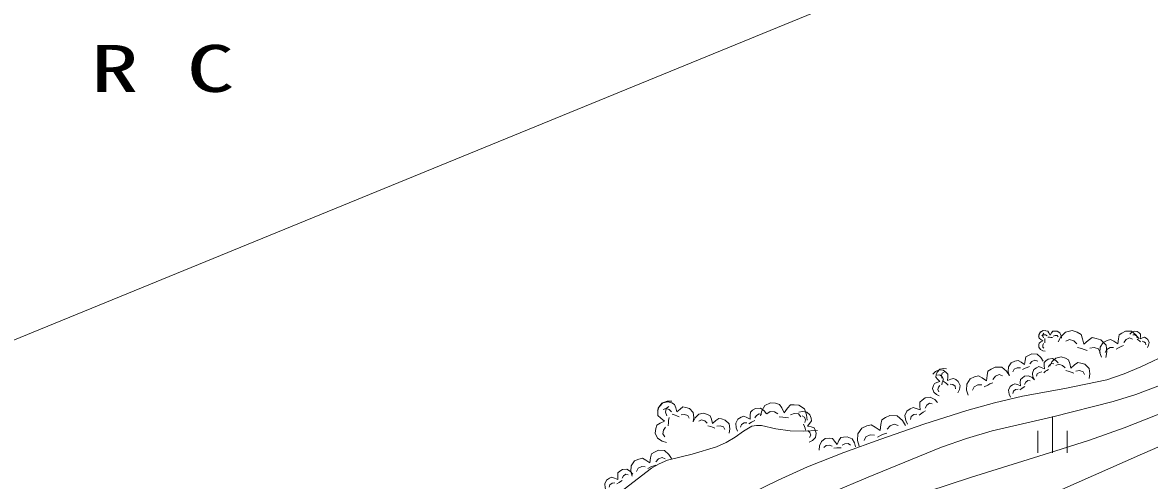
# Model space of a CAD drawing. Units: millimetres, scale not verified. Extents: x 66169 to 706169, y 819 to 360819.
# Drawn here: x 457054 to 518673, y 281318 to 306341 of the extents above; entities that cross this region are included whole.
import ezdxf
from ezdxf.enums import TextEntityAlignment as Align

# ---------------------------------------------------------------- set-up
doc = ezdxf.new("R2010")
doc.units = ezdxf.units.MM
doc.header["$LTSCALE"] = 1000
doc.layers.add('S-BGD', color=1, linetype='Continuous', lineweight=13)
doc.layers.add('S-BGD-HTXT', color=6, linetype='Continuous', lineweight=13)
doc.styles.add('ＭＳ ゴシック', font='')
doc.styles.get('ＭＳ ゴシック').set_extended_font_data('MS Gothic')

# ---------------------------------------------------------------- blocks, each defined once
blk = doc.blocks.new('BUHIN373')
at = {"color": 1, "linetype": 'Continuous', "lineweight": 13}
for p, q in [((0, 1000), (0, -1000)), ((-800, 205), (-800, -995)), ((800, 205), (800, -995))]:
    blk.add_line(p, q, dxfattribs=at)
blk = doc.blocks.new('BUHIN212')
at = {"color": 1, "linetype": 'Continuous', "lineweight": 13}
for points in [[(-718, -470), (-799, -291), (-823, -66), (-724, 142), (-569, 243), (-431, 298), (-283, 245), (-106, 162), (-113, 362), (-103, 527), (2, 617), (146, 710), (390, 737), (588, 615), (718, 470)], [(136, 114), (34, 58), (-42, 9), (-158, -72)], [(467, 423), (334, 454), (205, 369), (125, 240)], [(-264, -19), (-407, -36), (-540, -122), (-581, -257)]]:
    blk.add_lwpolyline(points, dxfattribs=at)
blk = doc.blocks.new('BUHIN215')
at = {"color": 1, "linetype": 'Continuous', "lineweight": 13}
for points in [[(-977, 311), (-873, 520), (-682, 713), (-414, 778), (-204, 711), (-49, 624), (14, 448), (70, 220), (250, 378), (410, 493), (573, 463), (768, 401), (977, 194), (1013, -81), (977, -311)], [(-217, 231), (-340, 351), (-521, 408), (-676, 345)], [(208, -39), (79, 12), (-23, 45), (-186, 92)], [(744, -113), (672, 33), (497, 89), (317, 66)]]:
    blk.add_lwpolyline(points, dxfattribs=at)
blk = doc.blocks.new('BUHIN111')
at = {"color": 1, "linetype": 'Continuous', "lineweight": 13}
for points in [[(-991, -85), (-975, 141), (-877, 384), (-660, 542), (-447, 561), (-276, 540), (-155, 406), (-19, 223), (83, 431), (184, 595), (340, 628), (539, 645), (802, 538), (937, 305), (991, 85)], [(-280, 126), (-435, 187), (-619, 172), (-734, 57)], [(201, 42), (66, 41), (-38, 32), (-201, 13)], [(709, 176), (590, 280), (412, 265), (259, 177)]]:
    blk.add_lwpolyline(points, dxfattribs=at)
blk = doc.blocks.new('BUHIN222')
at = {"color": 1, "linetype": 'Continuous', "lineweight": 13}
for points in [[(-680, 510), (-541, 645), (-340, 743), (-112, 721), (34, 612), (132, 501), (133, 347), (115, 153), (298, 228), (455, 274), (574, 206), (710, 104), (817, -114), (770, -339), (680, -510)], [(-107, 240), (-171, 367), (-296, 461), (-435, 454)], [(152, -87), (65, -12), (-6, 42), (-121, 122)], [(551, -291), (535, -157), (413, -65), (266, -35)]]:
    blk.add_lwpolyline(points, dxfattribs=at)
blk = doc.blocks.new('BUHIN260')
at = {"color": 1, "linetype": 'Continuous', "lineweight": 13}
for points in [[(-651, -467), (-734, -304), (-765, -95), (-681, 103), (-541, 204), (-414, 261), (-274, 217), (-105, 147), (-120, 333), (-118, 488), (-23, 575), (107, 669), (334, 703), (523, 597), (651, 467)], [(122, 112), (29, 55), (-39, 6), (-144, -74)], [(418, 414), (293, 437), (176, 353), (107, 229)], [(-246, -28), (-379, -50), (-499, -136), (-531, -263)]]:
    blk.add_lwpolyline(points, dxfattribs=at)

msp = doc.modelspace()

# ---------------------------------------------------------------- linework, layer by layer
at = {"layer": 'S-BGD'}
for points in [[(496801, 280566), (498371, 281337), (499973, 282057), (501962, 282838), (503984, 283567), (506327, 284386), (508687, 285147), (510200, 285563), (511738, 285924), (514053, 286338), (516342, 286810), (517281, 287143), (518203, 287534), (521444, 289057)], [(512612, 289145), (512641, 289284), (512722, 289427), (512869, 289508), (513003, 289502), (513108, 289475), (513172, 289382), (513242, 289257), (513322, 289378), (513398, 289472), (513498, 289480), (513623, 289474), (513778, 289386), (513843, 289230), (513858, 289089)], [(512969, 288386), (512842, 288406), (512709, 288474), (512629, 288604), (512629, 288726), (512649, 288822), (512731, 288885), (512842, 288953), (512729, 289021), (512641, 289086), (512629, 289176), (512629, 289290), (512703, 289434), (512842, 289499), (512969, 289519)], [(513071, 289218), (512980, 289269), (512865, 289274), (512784, 289212)], [(512904, 289363), (512839, 289301), (512839, 289199), (512881, 289108)], [(512955, 289069), (512949, 288992), (512949, 288933), (512952, 288839)], [(513364, 289127), (513280, 289137), (513215, 289140), (513112, 289141)], [(513690, 289168), (513625, 289243), (513513, 289248), (513411, 289206)], [(513689, 288892), (513830, 289170), (514087, 289425), (514446, 289510), (514726, 289419), (514932, 289301), (515014, 289065), (515087, 288760), (515329, 288970), (515544, 289123), (515761, 289081), (516022, 288996), (516299, 288718), (516344, 288350), (516294, 288042)], [(514704, 288777), (514540, 288939), (514299, 289017), (514092, 288934)], [(516046, 288050), (515967, 288297), (515970, 288598), (516133, 288858), (516352, 288967), (516543, 289018), (516729, 288926), (516951, 288789), (516971, 289054), (517009, 289270), (517162, 289372), (517366, 289474), (517692, 289472), (517934, 289281), (518085, 289069)], [(517746, 289046), (517575, 289107), (517392, 289016), (517267, 288858)], [(517596, 289317), (517695, 289412), (517840, 289481), (518002, 289464), (518105, 289385), (518174, 289305), (518174, 289195), (518160, 289057), (518291, 289109), (518404, 289142), (518488, 289092), (518584, 289019), (518659, 288862), (518624, 288702), (518558, 288581)], [(518002, 289120), (517958, 289212), (517869, 289280), (517770, 289275)], [(518185, 288885), (518124, 288940), (518073, 288979), (517992, 289037)], [(512884, 288800), (512842, 288715), (512842, 288610), (512901, 288539)], [(515269, 288413), (515098, 288483), (514961, 288528), (514744, 288591)], [(515985, 288309), (515891, 288506), (515656, 288582), (515416, 288552)], [(516714, 288575), (516523, 288575), (516334, 288480), (516260, 288310)], [(517262, 288689), (517119, 288631), (517012, 288577), (516846, 288488)], [(518468, 288737), (518458, 288833), (518371, 288899), (518266, 288922)], [(510995, 287041), (510938, 287265), (510957, 287532), (511117, 287754), (511318, 287840), (511490, 287874), (511651, 287783), (511840, 287648), (511873, 287882), (511919, 288073), (512061, 288155), (512247, 288234), (512537, 288214), (512742, 288030), (512864, 287834)], [(512561, 287832), (512413, 287896), (512245, 287825), (512125, 287691)], [(513224, 287561), (513338, 287791), (513547, 288003), (513842, 288076), (514074, 288003), (514245, 287907), (514314, 287714), (514377, 287463), (514574, 287638), (514750, 287766), (514929, 287733), (515144, 287665), (515375, 287438), (515415, 287136), (515376, 286882)], [(507182, 285946), (507023, 286016), (506874, 286151), (506816, 286348), (506859, 286506), (506918, 286624), (507047, 286677), (507214, 286726), (507091, 286854), (506999, 286970), (507016, 287092), (507056, 287239), (507202, 287401), (507405, 287437), (507578, 287418)], [(507439, 287238), (507332, 287180), (507297, 287048), (507320, 286915)], [(508753, 285976), (508671, 286249), (508681, 286580), (508866, 286862), (509110, 286978), (509321, 287030), (509524, 286925), (509764, 286768), (509793, 287060), (509840, 287297), (510010, 287406), (510237, 287513), (510595, 287503), (510857, 287288), (511018, 287052)], [(511618, 287471), (511448, 287481), (511275, 287408), (511200, 287260)], [(512111, 287542), (511981, 287498), (511883, 287456), (511731, 287386)], [(514061, 287475), (513925, 287606), (513726, 287669), (513556, 287599)], [(514529, 287179), (514388, 287235), (514275, 287271), (514095, 287322)], [(515119, 287099), (515040, 287260), (514847, 287321), (514649, 287295)], [(507402, 286838), (507368, 286740), (507347, 286663), (507318, 286541)], [(509499, 286538), (509289, 286542), (509079, 286443), (508994, 286257)], [(510104, 286652), (509946, 286591), (509827, 286534), (509643, 286440)], [(510645, 287034), (510458, 287105), (510254, 287008), (510113, 286837)], [(499320, 279823), (503291, 281504), (507295, 283133), (508673, 283612), (510080, 284036), (513390, 284803), (516696, 285631), (517925, 286021), (519133, 286468)], [(507216, 286513), (507131, 286417), (507094, 286281), (507147, 286168)], [(492271, 283385), (492021, 283457), (491772, 283626), (491646, 283906), (491677, 284150), (491740, 284337), (491920, 284441), (492158, 284550), (491949, 284714), (491789, 284866), (491789, 285050), (491818, 285277), (492001, 285547), (492295, 285643), (492555, 285650)], [(492385, 285355), (492240, 285247), (492214, 285043), (492276, 284851)], [(497399, 284844), (497469, 285127), (497649, 285413), (497958, 285565), (498232, 285541), (498444, 285477), (498568, 285279), (498699, 285017), (498874, 285259), (499039, 285443), (499245, 285450), (499500, 285428), (499810, 285233), (499928, 284908), (499948, 284617)], [(504278, 279973), (508879, 281473), (513494, 282914), (515396, 283522), (517287, 284191), (520997, 285644)], [(505449, 284389), (505344, 284595), (505303, 284859), (505409, 285111), (505585, 285239), (505746, 285311), (505922, 285257), (506137, 285169), (506116, 285404), (506119, 285600), (506238, 285711), (506402, 285830), (506689, 285875), (506929, 285743), (507092, 285579)], [(506798, 285509), (506639, 285538), (506491, 285431), (506404, 285275)], [(492414, 284753), (492383, 284602), (492368, 284483), (492351, 284295)], [(496155, 284003), (496075, 284198), (496057, 284442), (496172, 284664), (496342, 284768), (496494, 284822), (496651, 284760), (496840, 284663), (496839, 284879), (496855, 285057), (496973, 285150), (497131, 285247), (497396, 285266), (497605, 285127), (497741, 284966)], [(497468, 284925), (497325, 284963), (497182, 284876), (497092, 284740)], [(498346, 284952), (498164, 285065), (497928, 285086), (497757, 284966)], [(498937, 284739), (498767, 284767), (498633, 284779), (498422, 284792)], [(499610, 284795), (499483, 284954), (499254, 284974), (499041, 284897)], [(499508, 285045), (499703, 285080), (499930, 285048), (500110, 284899), (500171, 284722), (500190, 284573), (500102, 284441), (499976, 284288), (500174, 284246), (500334, 284195), (500396, 284070), (500452, 283905), (500418, 283659), (500249, 283495), (500074, 283403)], [(499838, 284488), (499857, 284633), (499805, 284785), (499683, 284857)], [(502793, 283194), (502710, 283501), (502730, 283868), (502944, 284177), (503218, 284299), (503454, 284350), (503676, 284228), (503940, 284047), (503979, 284370), (504038, 284633), (504231, 284749), (504485, 284862), (504884, 284841), (505169, 284594), (505341, 284327)], [(505960, 284947), (505792, 284919), (505640, 284809), (505600, 284648)], [(506424, 285126), (506307, 285054), (506221, 284992), (506088, 284890)], [(513724, 280747), (518288, 282765), (522864, 284757)], [(489000, 280122), (491446, 281992), (491868, 282232), (492323, 282422), (493672, 282761), (495002, 283158), (495519, 283393), (496024, 283689), (496474, 284018), (496934, 284281), (497192, 284328), (497463, 284316), (498244, 284145), (499024, 284036), (499770, 284020), (500519, 284050)], [(492205, 284233), (492099, 284074), (492072, 283864), (492174, 283708)], [(496662, 284473), (496507, 284461), (496360, 284372), (496312, 284228)], [(497099, 284603), (496987, 284546), (496904, 284495), (496775, 284412)], [(499870, 284063), (499840, 284176), (499810, 284263), (499759, 284397)], [(504926, 284318), (504720, 284402), (504491, 284300), (504330, 284114)], [(500091, 283661), (500154, 283784), (500103, 283932), (499996, 284042)], [(503638, 283799), (503404, 283810), (503169, 283705), (503069, 283500)], [(504314, 283909), (504136, 283845), (504003, 283785), (503795, 283686)], [(490392, 281553), (490321, 281812), (490337, 282122), (490517, 282384), (490749, 282487), (490949, 282531), (491137, 282428), (491360, 282276), (491393, 282549), (491442, 282771), (491604, 282870), (491819, 282966), (492156, 282949), (492398, 282741), (492544, 282515)], [(492193, 282507), (492019, 282578), (491825, 282491), (491689, 282333)], [(491105, 282065), (490908, 282074), (490709, 281985), (490625, 281812)], [(491677, 282160), (491526, 282105), (491413, 282055), (491238, 281970)]]:
    msp.add_lwpolyline(points, dxfattribs=at)
at = {"layer": 'S-BGD-HTXT'}
msp.add_line((418477, 273403), (564950, 333337), dxfattribs=at)

# ---------------------------------------------------------------- block references
at = {"layer": 'S-BGD'}
for name, p in [('BUHIN260', (513034, 287275)), ('BUHIN222', (507510, 286620)), ('BUHIN260', (511732, 286341)), ('BUHIN215', (492754, 284842)), ('BUHIN215', (494708, 284219)), ('BUHIN373', (513376, 283820)), ('BUHIN111', (501609, 283063)), ('BUHIN212', (489710, 281200))]:
    msp.add_blockref(name, p, dxfattribs=at)

# ---------------------------------------------------------------- texts
at = {"layer": 'S-BGD', "style": 'ＭＳ ゴシック', "width": 1.5}
msp.add_text('R C', height=2566, dxfattribs=at).set_placement((460783, 301781), align=Align.BOTTOM_LEFT)

doc.saveas('drawing.dxf')
